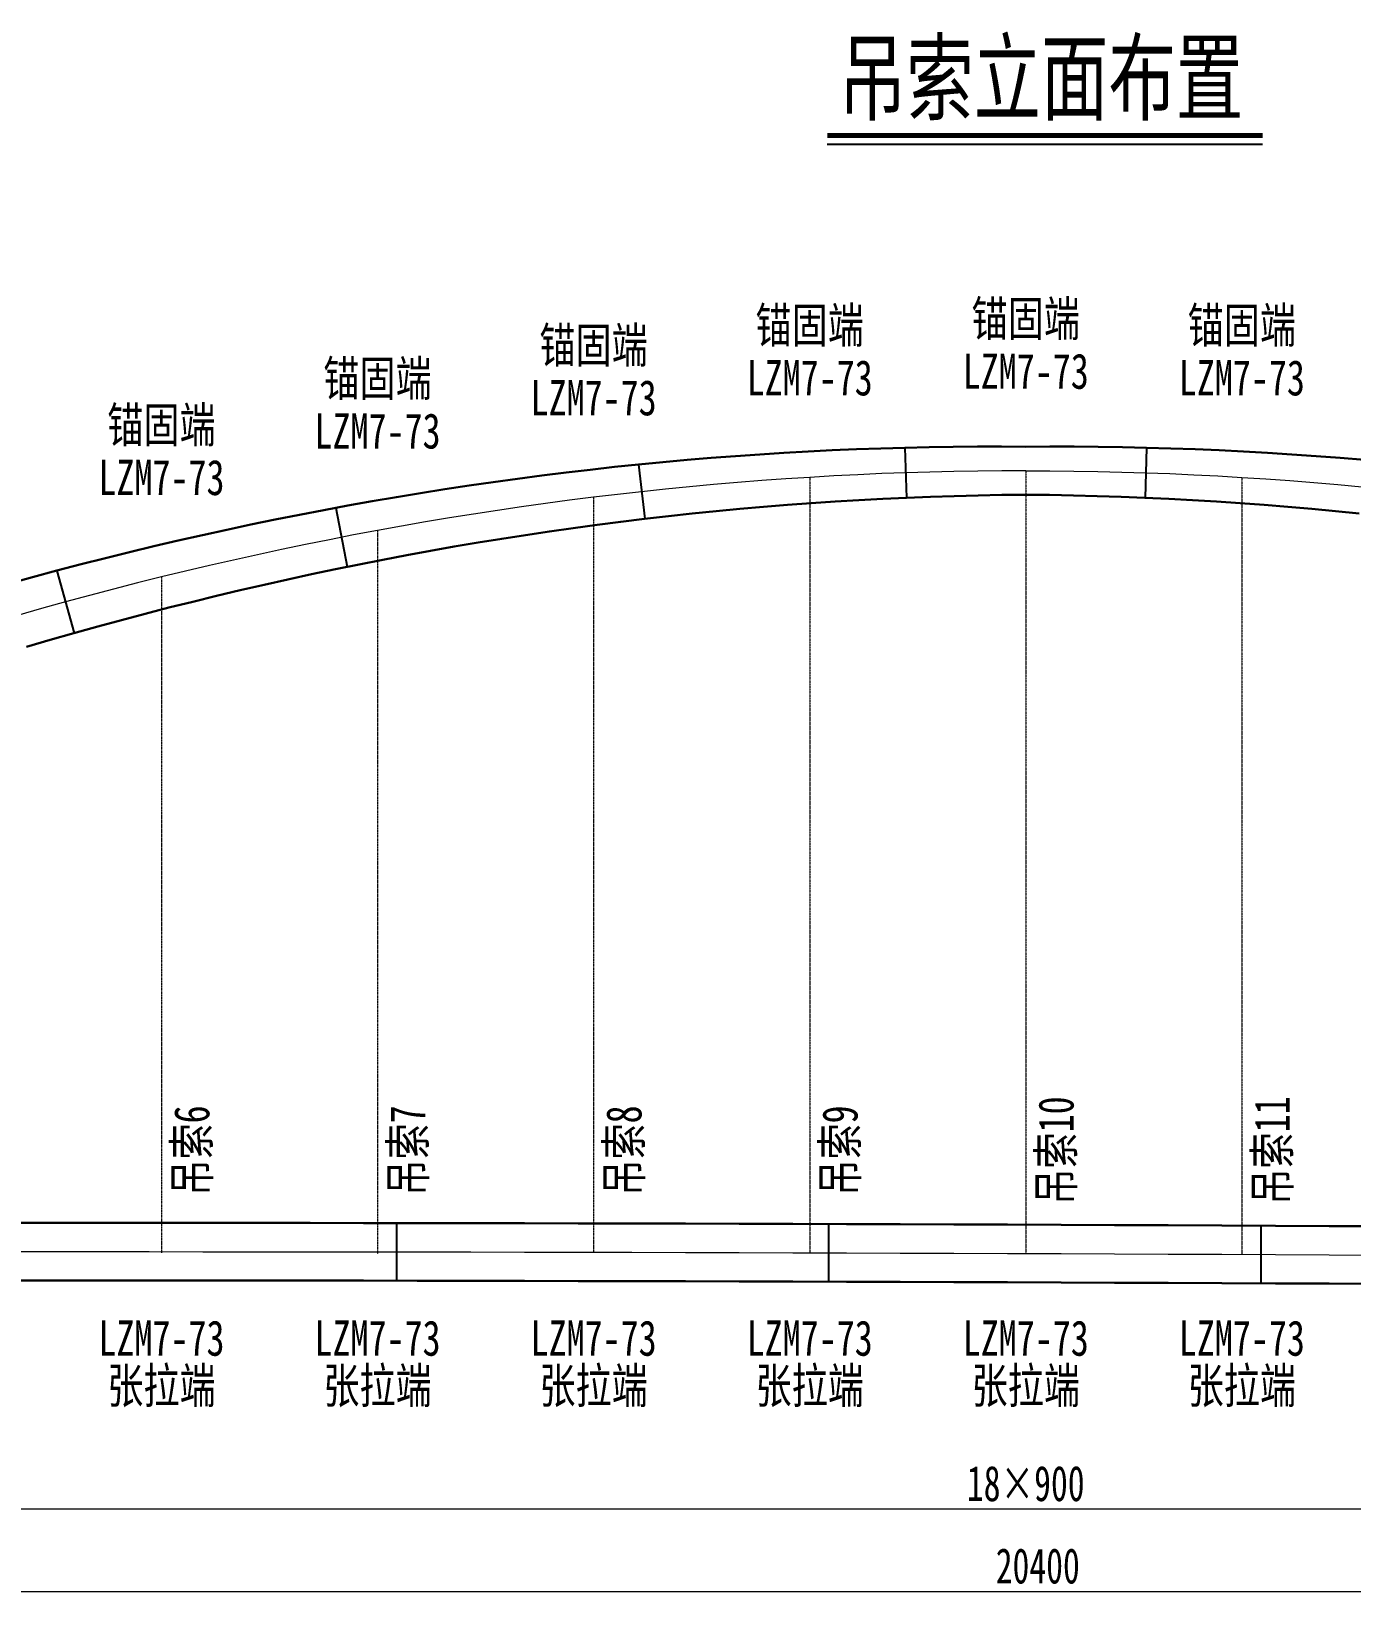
# Model space of a CAD drawing. Header units: millimetres. Extents: x -104738 to 101062, y 171417 to 258501.
# Drawn here: x -43752 to 11189, y 192956 to 258501 of the extents above; entities that cross this region are included whole.
import ezdxf
from ezdxf.enums import TextEntityAlignment as Align

# ---------------------------------------------------------------- set-up
doc = ezdxf.new("R2010")
doc.units = ezdxf.units.MM
doc.linetypes.add('CENTER2', pattern=[28.575, 19.05, -3.175, 3.175, -3.175])
doc.layers.get('Defpoints').update_dxf_attribs({"color": 8})
for name, color, linetype, lineweight in [('中心线', 2, 'CENTER2', 15), ('标注', 4, 'Continuous', 13), ('标注线及字体', 2, 'Continuous', 15), ('桥 构造粗实', 1, 'Continuous', 30)]:
    doc.layers.add(name, color=color, linetype=linetype, lineweight=lineweight)
doc.styles.add('111', font='', dxfattribs={"width": 0.7})
doc.styles.add('仿宋_GB2312', font='仿宋_GB2312.TTF', dxfattribs={"width": 0.75})
doc.styles.get('111').set_extended_font_data('仿宋_GB2312')
doc.dimstyles.new('200', dxfattribs={"dimscale": 0, "dimtxt": 2.5, "dimasz": 1, "dimexe": 1, "dimexo": 1, "dimgap": 0.6, "dimtad": 1, "dimdec": 0, "dimlfac": 0.1, "dimdsep": 46, "dimtxsty": '111', "dimblk": 'OBLIQUE', "dimcen": 0, "dimclrd": 4, "dimclre": 4, "dimclrt": 4, "dimadec": 1, "dimazin": 2, "dimtfac": 1, "dimtdec": 0, "dimtix": 1, "dimtmove": 2, "dimatfit": 3, "dimfxl": 4, "dimfxlon": 1, "dimtolj": 1, "dimlwd": -1, "dimlwe": -1, "dimarcsym": 0})

# ---------------------------------------------------------------- blocks, each defined once
blk = doc.blocks.new('_Oblique')
at = {"color": 0, "linetype": 'ByBlock', "lineweight": -2}
blk.add_line((-0.5, -0.5), (0.5, 0.5), dxfattribs=at)
blk = doc.blocks.new('*D19')
at = {"layer": 'Defpoints', "color": 0}
for p in [(100162, 201335), (-103838, 199186), (100162, 193544)]:
    blk.add_point(p, dxfattribs=at)
at = {"layer": '标注', "color": 4}
for p, q in [((-103838, 195897), (-103838, 192956)), ((100162, 195897), (100162, 192956)), ((-103838, 193544), (100162, 193544))]:
    blk.add_line(p, q, dxfattribs=at)
at = {"layer": '标注', "color": 4, "xscale": 588.2352941176471, "yscale": 588.2352941176471, "zscale": 588.2352941176471, "rotation": 180}
blk.add_blockref('_Oblique', (-103838, 193544), dxfattribs=at)
at = {"layer": '标注', "color": 4, "xscale": 588.2352941176471, "yscale": 588.2352941176471, "zscale": 588.2352941176471}
blk.add_blockref('_Oblique', (100162, 193544), dxfattribs=at)
at = {"layer": '标注', "color": 4, "insert": (-1838, 194596), "char_height": 1470.6, "attachment_point": 5, "style": '111'}
blk.add_mtext('\\A1;20400', dxfattribs=at)
blk = doc.blocks.new('*D20')
at = {"layer": 'Defpoints', "color": 0}
for p in [(-83338, 209425), (78662, 208688), (78662, 196975)]:
    blk.add_point(p, dxfattribs=at)
at = {"layer": '标注', "color": 4}
for p, q in [((-83338, 199328), (-83338, 196387)), ((78662, 199328), (78662, 196387)), ((-83338, 196975), (78662, 196975))]:
    blk.add_line(p, q, dxfattribs=at)
at = {"layer": '标注', "color": 4, "xscale": 588.2352941176471, "yscale": 588.2352941176471, "zscale": 588.2352941176471, "rotation": 180}
blk.add_blockref('_Oblique', (-83338, 196975), dxfattribs=at)
at = {"layer": '标注', "color": 4, "xscale": 588.2352941176471, "yscale": 588.2352941176471, "zscale": 588.2352941176471}
blk.add_blockref('_Oblique', (78662, 196975), dxfattribs=at)
at = {"layer": '标注', "color": 4, "insert": (-2338, 198027), "char_height": 1470.6, "attachment_point": 5, "style": '111'}
blk.add_mtext('\\A1;18×900', dxfattribs=at)

msp = doc.modelspace()

# ---------------------------------------------------------------- linework, layer by layer
at = {"color": 4}
msp.add_line((-10607.4, 253812.3), (7523.3, 253812.3), dxfattribs=at)
at = {"color": 6, "const_width": 211.8}
msp.add_lwpolyline([(-10607.4, 254165.2), (7523.3, 254165.2)], dxfattribs=at)
at = {"layer": 'Defpoints'}
for p, q in [((-7369.7, 241169.5), (-7305.5, 239083)), ((2694.4, 241169.5), (2630.3, 239083)), ((2694.4, 241169.5), (2630.3, 239083)), ((-18465.3, 240470.2), (-18209.9, 238204.5)), ((-31076.3, 238663.1), (-30598.9, 236210.4)), ((-42697.6, 236048.4), (-41977.7, 233446.1)), ((-28537.6, 206481.8), (-28537.6, 208881.8)), ((-10537.6, 206442.1), (-10537.6, 208842.1)), ((7462.4, 206372.8), (7462.4, 208772.8))]:
    msp.add_line(p, q, dxfattribs=at)
at = {"layer": '中心线', "ltscale": 0.4}
for p, q in [((-11337.6, 239935), (-11337.6, 207644.5)), ((-2337.6, 240209.9), (-2337.6, 207614.2)), ((6662.4, 239935), (6662.4, 207576.5)), ((-20337.6, 239105.1), (-20337.6, 207667.4)), ((-29337.6, 237721.9), (-29337.6, 207605.8)), ((-38337.6, 235785.5), (-38337.6, 207640.4))]:
    msp.add_line(p, q, dxfattribs=at)
at = {"layer": '标注', "ltscale": 550}
for points in [[(-2337.6, 240211.7), (-3337.6, 240208.2), (-4337.6, 240198), (-5337.6, 240180.9), (-6337.6, 240157), (-7337.6, 240126.3), (-8337.6, 240088.7), (-9337.6, 240044.3), (-10337.6, 239993.1), (-11337.6, 239935), (-12337.6, 239870.1), (-13337.6, 239798.4), (-14337.6, 239719.9), (-15337.6, 239634.5), (-16337.6, 239542.3), (-17337.6, 239443.2), (-18337.6, 239337.4), (-19337.6, 239224.7), (-20337.6, 239105.1), (-21337.6, 238978.8), (-22337.6, 238845.6), (-23337.6, 238705.5), (-24337.6, 238558.7), (-25337.6, 238405), (-26337.6, 238244.5), (-27337.6, 238077.1), (-28337.6, 237903), (-29337.6, 237721.9), (-30337.6, 237534.1), (-31337.6, 237339.4), (-32337.6, 237137.9), (-33337.6, 236929.6), (-34337.6, 236714.4), (-35337.6, 236492.5), (-36337.6, 236263.6), (-37337.6, 236028), (-38337.6, 235785.5), (-39337.6, 235536.2), (-40337.6, 235280), (-41337.6, 235017.1), (-42337.6, 234747.3), (-43337.6, 234470.6), (-44337.6, 234187.2)], [(-2337.6, 240211.7), (-1337.6, 240208.2), (-337.6, 240198), (662.4, 240180.9), (1662.4, 240157), (2662.4, 240126.3), (3662.4, 240088.7), (4662.4, 240044.3), (5662.4, 239993.1), (6662.4, 239935), (7662.4, 239870.1), (8662.4, 239798.4), (9662.4, 239719.9), (10662.4, 239634.5), (11662.4, 239542.3)]]:
    msp.add_lwpolyline(points, dxfattribs=at)
msp.add_lwpolyline([(-100160.2, 207529.8, -0.0009273), (-76851.1, 207642.9), (-76836.5, 207643, -0.0032499), (66157.8, 207142.5), (66188.1, 207142.2, -0.0012685), (96630.1, 206760.5)], format="xyb", dxfattribs=at)
at = {"layer": '桥 构造粗实'}
for points in [[(-2337.6, 241211.7), (-3344.5, 241217), (-4351.5, 241215.4), (-5358.6, 241207), (-6365.9, 241191.6), (-7373.2, 241169.4), (-8380.7, 241140.3), (-9388.3, 241104.4), (-10396, 241061.5), (-11403.8, 241011.7), (-12411.7, 240955.1), (-13419.7, 240891.6), (-14427.9, 240821.2), (-15436.1, 240743.9), (-16444.5, 240659.7), (-17452.9, 240568.6), (-18461.5, 240470.6), (-19470.1, 240365.7), (-20478.9, 240254), (-21487.7, 240135.3), (-22496.6, 240009.8), (-23505.7, 239877.3), (-24514.8, 239737.9), (-25524, 239591.7), (-26533.4, 239438.5), (-27542.8, 239278.5), (-28552.2, 239111.5), (-29561.8, 238937.7), (-30571.5, 238756.9), (-31581.2, 238569.3), (-32591, 238374.7), (-33601, 238173.3), (-34610.9, 237964.9), (-35621, 237749.7), (-36631.1, 237527.5), (-37641.3, 237298.4), (-38651.6, 237062.5), (-39662, 236819.6), (-40672.4, 236569.8), (-41682.9, 236313.1), (-42693.4, 236049.5), (-43704, 235779), (-44714.7, 235501.6)], [(-2337.6, 241211.7), (-1330.7, 241217), (-323.7, 241215.4), (683.4, 241207), (1690.7, 241191.6), (2698, 241169.4), (3705.5, 241140.3), (4713.1, 241104.4), (5720.8, 241061.5), (6728.6, 241011.7), (7736.5, 240955.1), (8744.5, 240891.6), (9752.7, 240821.2), (10760.9, 240743.9), (11769.2, 240659.7)], [(-2337.6, 239211.7), (-3330.7, 239199.5), (-4323.7, 239180.6), (-5316.6, 239154.9), (-6309.3, 239122.4), (-7302, 239083.1), (-8294.5, 239037.1), (-9286.9, 238984.3), (-10279.2, 238924.7), (-11271.4, 238858.3), (-12263.5, 238785.2), (-13255.5, 238705.2), (-14247.3, 238618.6), (-15239.1, 238525.1), (-16230.8, 238424.9), (-17222.3, 238317.9), (-18213.8, 238204.1), (-19205.1, 238083.6), (-20196.4, 237956.3), (-21187.5, 237822.2), (-22178.6, 237681.4), (-23169.5, 237533.8), (-24160.4, 237379.4), (-25151.2, 237218.3), (-26141.9, 237050.4), (-27132.5, 236875.8), (-28123, 236694.4), (-29113.4, 236506.2), (-30103.7, 236311.3), (-31094, 236109.6), (-32084.2, 235901.1), (-33074.3, 235685.9), (-34064.3, 235464), (-35054.2, 235235.3), (-36044.1, 234999.8), (-37033.9, 234757.5), (-38023.6, 234508.5), (-39013.3, 234252.8), (-40002.8, 233990.3), (-40992.4, 233721), (-41981.8, 233445), (-42971.2, 233162.2), (-43960.5, 232872.7)], [(-2337.6, 239211.7), (-1344.5, 239199.5), (-351.5, 239180.6), (641.4, 239154.9), (1634.1, 239122.4), (2626.8, 239083.1), (3619.3, 239037.1), (4611.7, 238984.3), (5604, 238924.7), (6596.2, 238858.3), (7588.3, 238785.2), (8580.3, 238705.2), (9572.1, 238618.6), (10563.9, 238525.1), (11555.5, 238424.9)]]:
    msp.add_lwpolyline(points, dxfattribs=at)
for points in [[(-94956.2, 208762.5, -0.0007202), (-76851.1, 208842.9), (-76836.5, 208843, -0.0032499), (66157.8, 208342.5), (66188.1, 208342.2, -0.001051), (91410.7, 208036.9, -0.001051)], [(-103717.6, 206304.9, -0.0010688), (-76851.1, 206442.9), (-76836.5, 206443, -0.0032499), (66157.8, 205942.5), (66188.1, 205942.2, -0.0014107), (100042.4, 205508.1, -0.0014107)]]:
    msp.add_lwpolyline(points, format="xyb", dxfattribs=at)

# ---------------------------------------------------------------- texts
at = {"linetype": 'Continuous', "style": '仿宋_GB2312', "width": 0.75}
for s, p in [('锚固端', (-11337.6, 246295.3)), ('锚固端', (-2337.6, 246570.1)), ('锚固端', (6662.4, 246295.3)), ('锚固端', (-20337.6, 245465.4)), ('锚固端', (-29337.6, 244082.2)), ('LZM7-73', (-11337.6, 244069.5)), ('LZM7-73', (-2337.6, 244344.4)), ('LZM7-73', (6662.4, 244069.5)), ('LZM7-73', (-20337.6, 243239.6)), ('锚固端', (-38337.6, 242145.7)), ('LZM7-73', (-29337.6, 241856.4)), ('LZM7-73', (-38337.6, 239920)), ('LZM7-73', (-38337.6, 204080.1)), ('LZM7-73', (-29337.6, 204080.1)), ('LZM7-73', (-20337.6, 204080.1)), ('LZM7-73', (-11337.6, 204080.1)), ('LZM7-73', (-2337.6, 204080.1)), ('LZM7-73', (6662.4, 204080.1)), ('张拉端', (-38337.6, 202146.2)), ('张拉端', (-29337.6, 202146.2)), ('张拉端', (-20337.6, 202146.2)), ('张拉端', (-11337.6, 202146.2)), ('张拉端', (-2337.6, 202146.2)), ('张拉端', (6662.4, 202146.2))]:
    msp.add_text(s, height=1470.59, dxfattribs=at).set_placement(p, align=Align.MIDDLE)
for s, p in [('吊索6', (-37107.6, 211901.8)), ('吊索7', (-28107.6, 211901.8)), ('吊索8', (-19107.6, 211901.8)), ('吊索9', (-10107.6, 211901.8)), ('吊索10', (-1107.6, 211901.8)), ('吊索11', (7892.4, 211901.8))]:
    msp.add_text(s, height=1470.59, rotation=90, dxfattribs=at).set_placement(p, align=Align.MIDDLE)
at = {"layer": '标注线及字体', "color": 0, "style": '111', "width": 0.7}
msp.add_text('吊索立面布置', height=2941.18, dxfattribs=at).set_placement((-1703.4, 256641.8), align=Align.MIDDLE)

# ---------------------------------------------------------------- dimensions: what is measured, and where the dimension line sits
at = {"layer": '标注'}
dim = msp.add_linear_dim(base=(78662.4, 196974.9), p1=(-83337.6, 209425), p2=(78662.4, 208688.3), text='18×900', dimstyle='200', override={"dimscale": 588.235294, "dimtxsty": '111'}, dxfattribs=at)
dim.commit()
dim.dimension.update_dxf_attribs({"geometry": '*D20', "text_midpoint": (-2337.6, 198027.3)})
dim = msp.add_linear_dim(base=(100162.4, 193543.8), p1=(-103837.6, 199185.8), p2=(100162.4, 201334.5), dimstyle='200', override={"dimscale": 588.235294}, dxfattribs=at)
dim.commit()
dim.dimension.update_dxf_attribs({"geometry": '*D19', "text_midpoint": (-1837.6, 194596.3)})

doc.saveas('drawing.dxf')
